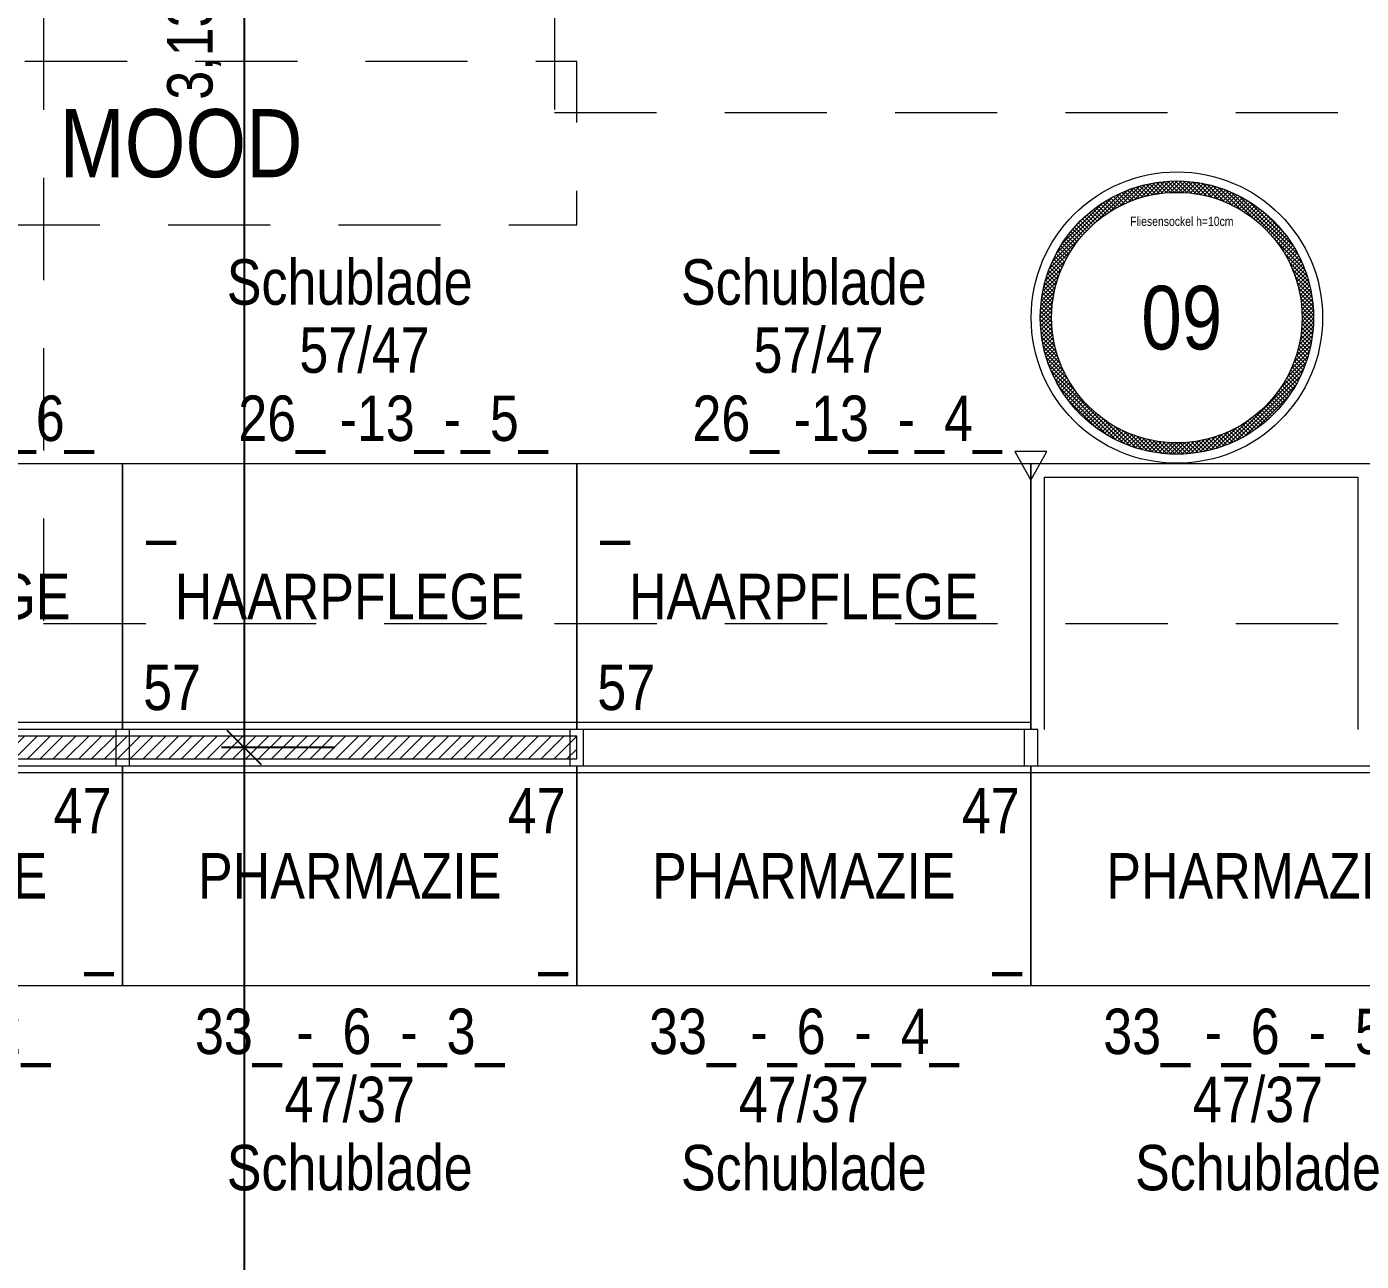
# Model space of a CAD drawing. Header units: millimetres. Extents: x 2027740 to 2136289, y -1533552 to -1491502.
# Drawn here: x 2070341 to 2073280, y -1512142 to -1509423 of the extents above; entities that cross this region are included whole.
import ezdxf
from ezdxf.enums import TextEntityAlignment as Align

# ---------------------------------------------------------------- set-up
doc = ezdxf.new("R2010")
doc.units = ezdxf.units.MM
doc.header["$MEASUREMENT"] = 0
doc.linetypes.add('AUSGEZOGEN', pattern=[0])
doc.linetypes.add('DGN Style 2', pattern=[375.045563, 225.027338, -150.018225])
for name, color, linetype, lineweight in [('01_Grundriss', 7, 'Continuous', 0), ('02_Unterzüge', 8, 'DGN Style 2', 0), ('10_Einrichtung', 7, 'Continuous', 0), ('10_Einrichtung (Construction)', 7, 'Continuous', 0), ('11_Schraffur', 9, 'Continuous', 0), ('12_Deko', 7, 'Continuous', 0), ('13_Ladenbau', 94, 'Continuous', 0), ('20_Sortimentierung', 7, 'Continuous', 0), ('21_Modulnummer', 7, 'Continuous', 0)]:
    doc.layers.add(name, color=color, linetype=linetype, lineweight=lineweight)
doc.layers.add('11 Regaltyp-Kennzeichnung', color=7, linetype='Continuous', lineweight=0, plot=False)
doc.styles.add('Rossmann', font='ARIALN.TTF', dxfattribs={"height": 100})
doc.styles.add('Style-Arial Narrow', font='ARIALN.TTF')
doc.dimstyles.new('Rossmann', dxfattribs={"dimtxt": 100, "dimasz": 75, "dimexe": 50, "dimexo": 0.0625, "dimgap": 50, "dimtad": 1, "dimdec": 3, "dimlfac": 0.001, "dimzin": 3, "dimtxsty": 'Rossmann', "dimcen": 0, "dimadec": 3, "dimazin": 0, "dimtfac": 1, "dimtdec": 0, "dimtofl": 0, "dimtmove": 0, "dimatfit": 1, "dimfxl": 200, "dimfxlon": 1, "dimfrac": 2, "dimtolj": 1, "dimtzin": 3, "dimarcsym": 0})

# ---------------------------------------------------------------- blocks, each defined once
blk = doc.blocks.new('_Oblique')
at = {"color": 0, "linetype": 'ByBlock', "lineweight": -2}
blk.add_line((0.5, 0.5), (-0.5, -0.5), dxfattribs=at)
blk = doc.blocks.new('*D102')
at = {"layer": '10_Einrichtung', "color": 0, "linetype": 'ByBlock', "lineweight": -2, "transparency": 16777216}
for p, q in [((2067650.2, -1508496.2), (2067400.2, -1508496.2)), ((2067650.2, -1510385.6), (2067400.2, -1510385.6))]:
    blk.add_line(p, q, dxfattribs=at)
at = {"layer": '10_Einrichtung', "color": 0, "lineweight": -2, "transparency": 16777216}
blk.add_line((2067450.2, -1508496.2), (2067450.2, -1510385.6), dxfattribs=at)
at = {"layer": 'Defpoints', "color": 0, "lineweight": 0, "transparency": 16777216}
for p in [(2070482.2, -1508496.2), (2067450.2, -1510385.6), (2068552.2, -1510385.6)]:
    blk.add_point(p, dxfattribs=at)
at = {"layer": '10_Einrichtung', "color": 0, "lineweight": -2, "transparency": 16777216, "xscale": 75, "yscale": 75, "zscale": 75}
for p, rotation in [((2067450.2, -1508496.2), 90), ((2067450.2, -1510385.6), 270)]:
    blk.add_blockref('_Oblique', p, dxfattribs=dict(at, rotation=rotation))
at = {"layer": '10_Einrichtung', "color": 0, "transparency": 16777216, "insert": (2067340.2, -1509440.9), "char_height": 100, "attachment_point": 5, "rotation": 90, "style": 'Style-Arial Narrow'}
blk.add_mtext('\\A1;1,889', dxfattribs=at)
blk = doc.blocks.new('Innen')
at = {"layer": '12_Deko', "linetype": 'Continuous', "lineweight": 0}
h = blk.add_hatch(dxfattribs=at)
h.set_pattern_fill('HATCH', color=3, style=0, pattern_type=2)
h.set_pattern_definition([(45, (1490.6, 25.446), (-14.14214, 14.14214), [])])
h.paths.add_polyline_path([(2000, 25), (-2000, 25), (-2000, -25), (2000, -25)])
at = {"layer": '12_Deko', "color": 82, "linetype": 'DGN Style 2', "lineweight": 0, "flags": 128}
blk.add_lwpolyline([(350, 1150.7), (2000, 1150.7), (2000, 1510.7), (350, 1510.7)], close=True, dxfattribs=at)
at = {"layer": '12_Deko', "color": 3, "linetype": 'Continuous', "lineweight": 13, "flags": 128}
blk.add_lwpolyline([(2000, 25), (-2000, 25), (-2000, -25), (2000, -25)], close=True, dxfattribs=at)
at = {"layer": '12_Deko', "color": 82, "linetype": 'DGN Style 2', "lineweight": 0, "style": 'Rossmann'}
blk.add_text('MOOD', height=150, dxfattribs=at).set_placement((1128.7, 1330.7), align=Align.MIDDLE_CENTER)
blk = doc.blocks.new('*U462')
at = {"layer": '10_Einrichtung', "color": 7, "linetype": 'Continuous', "lineweight": 0}
blk.add_line((-500, 237.5), (500, 237.5), dxfattribs=at)
at = {"layer": '10_Einrichtung', "color": 7, "linetype": 'Continuous', "lineweight": 0, "flags": 128}
for points in [[(-485, 332.5), (-515, 332.5), (-515, 252.5), (-485, 252.5)], [(515, 332.5), (485, 332.5), (485, 252.5), (515, 252.5)], [(-500, 252.5), (500, 252.5), (500, -332.5), (-500, -332.5)]]:
    blk.add_lwpolyline(points, close=True, dxfattribs=at)
at = {"layer": '10_Einrichtung (Construction)', "color": 3, "linetype": 'Continuous', "lineweight": 0}
for p, q in [((-500, 252.5), (-500, -332.5)), ((500, 252.5), (500, -332.5))]:
    blk.add_line(p, q, dxfattribs=at)
at = {"layer": '10_Einrichtung (Construction)', "color": 5, "linetype": 'Continuous', "lineweight": 0}
blk.add_line((-500, 252.5), (500, 252.5), dxfattribs=at)
at = {"layer": '10_Einrichtung', "color": 7, "linetype": 'Continuous', "lineweight": 0, "style": 'Rossmann'}
blk.add_text('57', height=100, rotation=180, dxfattribs=at).set_placement((391.1, 160.1), align=Align.MIDDLE_CENTER)
blk = doc.blocks.new('R1 57_46')
at = {"layer": '10_Einrichtung', "color": 7, "linetype": 'Continuous', "lineweight": 0}
blk.add_blockref('*U462', (500, -292.5), dxfattribs=at)
blk = doc.blocks.new('I1 57_46')
at = {"layer": '10_Einrichtung', "color": 7, "linetype": 'Continuous', "lineweight": 0}
blk.add_blockref('R1 57_46', (0, 0), dxfattribs=at)
at = {"layer": '11 Regaltyp-Kennzeichnung', "color": 7, "linetype": 'Continuous', "lineweight": 0, "style": 'Style-Arial Narrow'}
blk.add_attdef('I1 57_46_0', text='', height=100, rotation=180, dxfattribs=at).set_placement((883.2, -475), align=Align.RIGHT)
at = {"layer": '20_Sortimentierung', "color": 7, "linetype": 'Continuous', "lineweight": 0, "style": 'Style-Arial Narrow'}
blk.add_attdef('I1 57_46_0', text='', height=100, rotation=180, dxfattribs=at).set_placement((500, -332.5), align=Align.MIDDLE_CENTER)
at = {"layer": '21_Modulnummer', "color": 7, "linetype": 'Continuous', "lineweight": 0, "insert": (404.6, -775), "char_height": 100, "attachment_point": 2, "rotation": 180, "line_spacing_factor": 0.6, "style": 'Style-Arial Narrow'}
blk.add_mtext('26_ -13_-_4_', dxfattribs=at)
at = {"layer": '21_Modulnummer', "color": 251, "linetype": 'Continuous', "lineweight": 0, "style": 'Style-Arial Narrow'}
blk.add_attdef('I1 57_46_0', text='', height=100, rotation=180, dxfattribs=at).set_placement((467.6, -925), align=Align.TOP_CENTER)
at = {"layer": '21_Modulnummer', "color": 5, "linetype": 'Continuous', "lineweight": 0, "style": 'Style-Arial Narrow'}
blk.add_attdef('I1 57_46_0', text='', height=100, rotation=180, dxfattribs=at).set_placement((500, -1075), align=Align.TOP_CENTER)
blk = doc.blocks.new('*U465')
at = {"layer": '10_Einrichtung', "color": 7, "linetype": 'Continuous', "lineweight": 0}
blk.add_line((-500, 237.5), (500, 237.5), dxfattribs=at)
at = {"layer": '10_Einrichtung', "color": 7, "linetype": 'Continuous', "lineweight": 0, "flags": 128}
for points in [[(-485, 332.5), (-515, 332.5), (-515, 252.5), (-485, 252.5)], [(515, 332.5), (485, 332.5), (485, 252.5), (515, 252.5)], [(-500, 252.5), (500, 252.5), (500, -332.5), (-500, -332.5)]]:
    blk.add_lwpolyline(points, close=True, dxfattribs=at)
at = {"layer": '10_Einrichtung (Construction)', "color": 3, "linetype": 'Continuous', "lineweight": 0}
for p, q in [((-500, 252.5), (-500, -332.5)), ((500, 252.5), (500, -332.5))]:
    blk.add_line(p, q, dxfattribs=at)
at = {"layer": '10_Einrichtung (Construction)', "color": 5, "linetype": 'Continuous', "lineweight": 0}
blk.add_line((-500, 252.5), (500, 252.5), dxfattribs=at)
at = {"layer": '10_Einrichtung', "color": 7, "linetype": 'Continuous', "lineweight": 0, "style": 'Rossmann'}
blk.add_text('57', height=100, rotation=180, dxfattribs=at).set_placement((391.1, 160.1), align=Align.MIDDLE_CENTER)
blk = doc.blocks.new('R1 57_47')
at = {"layer": '10_Einrichtung', "color": 7, "linetype": 'Continuous', "lineweight": 0}
blk.add_blockref('*U465', (500, -292.5), dxfattribs=at)
blk = doc.blocks.new('I1 57_47')
at = {"layer": '10_Einrichtung', "color": 7, "linetype": 'Continuous', "lineweight": 0}
blk.add_blockref('R1 57_47', (0, 0), dxfattribs=at)
at = {"layer": '11 Regaltyp-Kennzeichnung', "color": 7, "linetype": 'Continuous', "lineweight": 0, "style": 'Style-Arial Narrow'}
blk.add_attdef('I1 57_47_0', text='', height=100, rotation=180, dxfattribs=at).set_placement((883.2, -475), align=Align.RIGHT)
at = {"layer": '20_Sortimentierung', "color": 7, "linetype": 'Continuous', "lineweight": 0, "style": 'Style-Arial Narrow'}
blk.add_attdef('I1 57_47_0', text='', height=100, rotation=180, dxfattribs=at).set_placement((500, -332.5), align=Align.MIDDLE_CENTER)
at = {"layer": '21_Modulnummer', "color": 7, "linetype": 'Continuous', "lineweight": 0, "insert": (404.6, -775), "char_height": 100, "attachment_point": 2, "rotation": 180, "line_spacing_factor": 0.6, "style": 'Style-Arial Narrow'}
blk.add_mtext('26_ -13_-_5_', dxfattribs=at)
at = {"layer": '21_Modulnummer', "color": 251, "linetype": 'Continuous', "lineweight": 0, "style": 'Style-Arial Narrow'}
blk.add_attdef('I1 57_47_0', text='', height=100, rotation=180, dxfattribs=at).set_placement((467.6, -925), align=Align.TOP_CENTER)
at = {"layer": '21_Modulnummer', "color": 5, "linetype": 'Continuous', "lineweight": 0, "style": 'Style-Arial Narrow'}
blk.add_attdef('I1 57_47_0', text='', height=100, rotation=180, dxfattribs=at).set_placement((500, -1075), align=Align.TOP_CENTER)
blk = doc.blocks.new('*U468')
at = {"layer": '10_Einrichtung', "color": 7, "linetype": 'Continuous', "lineweight": 0}
blk.add_line((-500, 237.5), (500, 237.5), dxfattribs=at)
at = {"layer": '10_Einrichtung', "color": 7, "linetype": 'Continuous', "lineweight": 0, "flags": 128}
for points in [[(-485, 332.5), (-515, 332.5), (-515, 252.5), (-485, 252.5)], [(515, 332.5), (485, 332.5), (485, 252.5), (515, 252.5)], [(-500, 252.5), (500, 252.5), (500, -332.5), (-500, -332.5)]]:
    blk.add_lwpolyline(points, close=True, dxfattribs=at)
at = {"layer": '10_Einrichtung (Construction)', "color": 3, "linetype": 'Continuous', "lineweight": 0}
for p, q in [((-500, 252.5), (-500, -332.5)), ((500, 252.5), (500, -332.5))]:
    blk.add_line(p, q, dxfattribs=at)
at = {"layer": '10_Einrichtung (Construction)', "color": 5, "linetype": 'Continuous', "lineweight": 0}
blk.add_line((-500, 252.5), (500, 252.5), dxfattribs=at)
at = {"layer": '10_Einrichtung', "color": 7, "linetype": 'Continuous', "lineweight": 0, "style": 'Rossmann'}
blk.add_text('57', height=100, rotation=180, dxfattribs=at).set_placement((391.1, 160.1), align=Align.MIDDLE_CENTER)
blk = doc.blocks.new('R1 57_48')
at = {"layer": '10_Einrichtung', "color": 7, "linetype": 'Continuous', "lineweight": 0}
blk.add_blockref('*U468', (500, -292.5), dxfattribs=at)
blk = doc.blocks.new('I1 57_48')
at = {"layer": '10_Einrichtung', "color": 7, "linetype": 'Continuous', "lineweight": 0}
blk.add_blockref('R1 57_48', (0, 0), dxfattribs=at)
at = {"layer": '11 Regaltyp-Kennzeichnung', "color": 7, "linetype": 'Continuous', "lineweight": 0, "style": 'Style-Arial Narrow'}
blk.add_attdef('I1 57_48_0', text='', height=100, rotation=180, dxfattribs=at).set_placement((883.2, -475), align=Align.RIGHT)
at = {"layer": '20_Sortimentierung', "color": 7, "linetype": 'Continuous', "lineweight": 0, "style": 'Style-Arial Narrow'}
blk.add_attdef('I1 57_48_0', text='', height=100, rotation=180, dxfattribs=at).set_placement((500, -332.5), align=Align.MIDDLE_CENTER)
at = {"layer": '21_Modulnummer', "color": 7, "linetype": 'Continuous', "lineweight": 0, "insert": (404.6, -775), "char_height": 100, "attachment_point": 2, "rotation": 180, "line_spacing_factor": 0.6, "style": 'Style-Arial Narrow'}
blk.add_mtext('26_ -13_-_6_', dxfattribs=at)
at = {"layer": '21_Modulnummer', "color": 251, "linetype": 'Continuous', "lineweight": 0, "style": 'Style-Arial Narrow'}
blk.add_attdef('I1 57_48_0', text='', height=100, rotation=180, dxfattribs=at).set_placement((467.6, -925), align=Align.TOP_CENTER)
at = {"layer": '21_Modulnummer', "color": 5, "linetype": 'Continuous', "lineweight": 0, "style": 'Style-Arial Narrow'}
blk.add_attdef('I1 57_48_0', text='', height=100, rotation=180, dxfattribs=at).set_placement((500, -1075), align=Align.TOP_CENTER)
blk = doc.blocks.new('*U489')
at = {"layer": '10_Einrichtung', "color": 7, "linetype": 'Continuous', "lineweight": 0}
blk.add_line((-500, 187.5), (500, 187.5), dxfattribs=at)
at = {"layer": '10_Einrichtung', "color": 7, "linetype": 'Continuous', "lineweight": 0, "flags": 128}
for points in [[(-485, 282.5), (-515, 282.5), (-515, 202.5), (-485, 202.5)], [(515, 282.5), (485, 282.5), (485, 202.5), (515, 202.5)], [(-500, 202.5), (500, 202.5), (500, -282.5), (-500, -282.5)]]:
    blk.add_lwpolyline(points, close=True, dxfattribs=at)
at = {"layer": '10_Einrichtung (Construction)', "color": 3, "linetype": 'Continuous', "lineweight": 0}
for p, q in [((-500, 202.5), (-500, -282.5)), ((500, 202.5), (500, -282.5))]:
    blk.add_line(p, q, dxfattribs=at)
at = {"layer": '10_Einrichtung (Construction)', "color": 5, "linetype": 'Continuous', "lineweight": 0}
blk.add_line((-500, 202.5), (500, 202.5), dxfattribs=at)
at = {"layer": '10_Einrichtung', "color": 7, "linetype": 'Continuous', "lineweight": 0, "style": 'Rossmann'}
blk.add_text('47', height=100, dxfattribs=at).set_placement((411.7, 103.6), align=Align.MIDDLE_CENTER)
blk = doc.blocks.new('R1 47_7')
at = {"layer": '10_Einrichtung', "color": 7, "linetype": 'Continuous', "lineweight": 0}
blk.add_blockref('*U489', (500, -242.5), dxfattribs=at)
blk = doc.blocks.new('I1 47_7')
at = {"layer": '10_Einrichtung', "color": 7, "linetype": 'Continuous', "lineweight": 0}
blk.add_blockref('R1 47_7', (0, 0), dxfattribs=at)
at = {"layer": '11 Regaltyp-Kennzeichnung', "color": 7, "linetype": 'Continuous', "lineweight": 0, "style": 'Style-Arial Narrow'}
blk.add_attdef('I1 47_7_0', text='', height=100, dxfattribs=at).set_placement((980, -475), align=Align.RIGHT)
at = {"layer": '20_Sortimentierung', "color": 7, "linetype": 'Continuous', "lineweight": 0, "style": 'Style-Arial Narrow'}
blk.add_attdef('I1 47_7_0', text='', height=100, dxfattribs=at).set_placement((500, -282.5), align=Align.MIDDLE_CENTER)
at = {"layer": '21_Modulnummer', "color": 7, "linetype": 'Continuous', "lineweight": 0, "insert": (500, -575), "char_height": 100, "attachment_point": 2, "line_spacing_factor": 0.6, "style": 'Style-Arial Narrow'}
blk.add_mtext('33_ -_6_-_2_', dxfattribs=at)
at = {"layer": '21_Modulnummer', "color": 251, "linetype": 'Continuous', "lineweight": 0, "style": 'Style-Arial Narrow'}
blk.add_attdef('I1 47_7_0', text='', height=100, dxfattribs=at).set_placement((500, -725), align=Align.TOP_CENTER)
at = {"layer": '21_Modulnummer', "color": 5, "linetype": 'Continuous', "lineweight": 0, "style": 'Style-Arial Narrow'}
blk.add_attdef('I1 47_7_0', text='', height=100, dxfattribs=at).set_placement((500, -875), align=Align.TOP_CENTER)
blk = doc.blocks.new('*U492')
at = {"layer": '10_Einrichtung', "color": 7, "linetype": 'Continuous', "lineweight": 0}
blk.add_line((-500, 187.5), (500, 187.5), dxfattribs=at)
at = {"layer": '10_Einrichtung', "color": 7, "linetype": 'Continuous', "lineweight": 0, "flags": 128}
for points in [[(-485, 282.5), (-515, 282.5), (-515, 202.5), (-485, 202.5)], [(515, 282.5), (485, 282.5), (485, 202.5), (515, 202.5)], [(-500, 202.5), (500, 202.5), (500, -282.5), (-500, -282.5)]]:
    blk.add_lwpolyline(points, close=True, dxfattribs=at)
at = {"layer": '10_Einrichtung (Construction)', "color": 3, "linetype": 'Continuous', "lineweight": 0}
for p, q in [((-500, 202.5), (-500, -282.5)), ((500, 202.5), (500, -282.5))]:
    blk.add_line(p, q, dxfattribs=at)
at = {"layer": '10_Einrichtung (Construction)', "color": 5, "linetype": 'Continuous', "lineweight": 0}
blk.add_line((-500, 202.5), (500, 202.5), dxfattribs=at)
at = {"layer": '10_Einrichtung', "color": 7, "linetype": 'Continuous', "lineweight": 0, "style": 'Rossmann'}
blk.add_text('47', height=100, dxfattribs=at).set_placement((411.7, 103.6), align=Align.MIDDLE_CENTER)
blk = doc.blocks.new('R1 47_8')
at = {"layer": '10_Einrichtung', "color": 7, "linetype": 'Continuous', "lineweight": 0}
blk.add_blockref('*U492', (500, -242.5), dxfattribs=at)
blk = doc.blocks.new('I1 47_8')
at = {"layer": '10_Einrichtung', "color": 7, "linetype": 'Continuous', "lineweight": 0}
blk.add_blockref('R1 47_8', (0, 0), dxfattribs=at)
at = {"layer": '11 Regaltyp-Kennzeichnung', "color": 7, "linetype": 'Continuous', "lineweight": 0, "style": 'Style-Arial Narrow'}
blk.add_attdef('I1 47_8_0', text='', height=100, dxfattribs=at).set_placement((980, -475), align=Align.RIGHT)
at = {"layer": '20_Sortimentierung', "color": 7, "linetype": 'Continuous', "lineweight": 0, "style": 'Style-Arial Narrow'}
blk.add_attdef('I1 47_8_0', text='', height=100, dxfattribs=at).set_placement((500, -282.5), align=Align.MIDDLE_CENTER)
at = {"layer": '21_Modulnummer', "color": 7, "linetype": 'Continuous', "lineweight": 0, "insert": (500, -575), "char_height": 100, "attachment_point": 2, "line_spacing_factor": 0.6, "style": 'Style-Arial Narrow'}
blk.add_mtext('33_ -_6_-_3_', dxfattribs=at)
at = {"layer": '21_Modulnummer', "color": 251, "linetype": 'Continuous', "lineweight": 0, "style": 'Style-Arial Narrow'}
blk.add_attdef('I1 47_8_0', text='', height=100, dxfattribs=at).set_placement((500, -725), align=Align.TOP_CENTER)
at = {"layer": '21_Modulnummer', "color": 5, "linetype": 'Continuous', "lineweight": 0, "style": 'Style-Arial Narrow'}
blk.add_attdef('I1 47_8_0', text='', height=100, dxfattribs=at).set_placement((500, -875), align=Align.TOP_CENTER)
blk = doc.blocks.new('*U495')
at = {"layer": '10_Einrichtung', "color": 7, "linetype": 'Continuous', "lineweight": 0}
blk.add_line((-500, 187.5), (500, 187.5), dxfattribs=at)
at = {"layer": '10_Einrichtung', "color": 7, "linetype": 'Continuous', "lineweight": 0, "flags": 128}
for points in [[(-485, 282.5), (-515, 282.5), (-515, 202.5), (-485, 202.5)], [(515, 282.5), (485, 282.5), (485, 202.5), (515, 202.5)], [(-500, 202.5), (500, 202.5), (500, -282.5), (-500, -282.5)]]:
    blk.add_lwpolyline(points, close=True, dxfattribs=at)
at = {"layer": '10_Einrichtung (Construction)', "color": 3, "linetype": 'Continuous', "lineweight": 0}
for p, q in [((-500, 202.5), (-500, -282.5)), ((500, 202.5), (500, -282.5))]:
    blk.add_line(p, q, dxfattribs=at)
at = {"layer": '10_Einrichtung (Construction)', "color": 5, "linetype": 'Continuous', "lineweight": 0}
blk.add_line((-500, 202.5), (500, 202.5), dxfattribs=at)
at = {"layer": '10_Einrichtung', "color": 7, "linetype": 'Continuous', "lineweight": 0, "style": 'Rossmann'}
blk.add_text('47', height=100, dxfattribs=at).set_placement((411.7, 103.6), align=Align.MIDDLE_CENTER)
blk = doc.blocks.new('R1 47_9')
at = {"layer": '10_Einrichtung', "color": 7, "linetype": 'Continuous', "lineweight": 0}
blk.add_blockref('*U495', (500, -242.5), dxfattribs=at)
blk = doc.blocks.new('I1 47_9')
at = {"layer": '10_Einrichtung', "color": 7, "linetype": 'Continuous', "lineweight": 0}
blk.add_blockref('R1 47_9', (0, 0), dxfattribs=at)
at = {"layer": '11 Regaltyp-Kennzeichnung', "color": 7, "linetype": 'Continuous', "lineweight": 0, "style": 'Style-Arial Narrow'}
blk.add_attdef('I1 47_9_0', text='', height=100, dxfattribs=at).set_placement((980, -475), align=Align.RIGHT)
at = {"layer": '20_Sortimentierung', "color": 7, "linetype": 'Continuous', "lineweight": 0, "style": 'Style-Arial Narrow'}
blk.add_attdef('I1 47_9_0', text='', height=100, dxfattribs=at).set_placement((500, -282.5), align=Align.MIDDLE_CENTER)
at = {"layer": '21_Modulnummer', "color": 7, "linetype": 'Continuous', "lineweight": 0, "insert": (500, -575), "char_height": 100, "attachment_point": 2, "line_spacing_factor": 0.6, "style": 'Style-Arial Narrow'}
blk.add_mtext('33_ -_6_-_4_', dxfattribs=at)
at = {"layer": '21_Modulnummer', "color": 251, "linetype": 'Continuous', "lineweight": 0, "style": 'Style-Arial Narrow'}
blk.add_attdef('I1 47_9_0', text='', height=100, dxfattribs=at).set_placement((500, -725), align=Align.TOP_CENTER)
at = {"layer": '21_Modulnummer', "color": 5, "linetype": 'Continuous', "lineweight": 0, "style": 'Style-Arial Narrow'}
blk.add_attdef('I1 47_9_0', text='', height=100, dxfattribs=at).set_placement((500, -875), align=Align.TOP_CENTER)
blk = doc.blocks.new('*U498')
at = {"layer": '10_Einrichtung', "color": 7, "linetype": 'Continuous', "lineweight": 0}
blk.add_line((-500, 187.5), (500, 187.5), dxfattribs=at)
at = {"layer": '10_Einrichtung', "color": 7, "linetype": 'Continuous', "lineweight": 0, "flags": 128}
for points in [[(-485, 282.5), (-515, 282.5), (-515, 202.5), (-485, 202.5)], [(515, 282.5), (485, 282.5), (485, 202.5), (515, 202.5)], [(-500, 202.5), (500, 202.5), (500, -282.5), (-500, -282.5)]]:
    blk.add_lwpolyline(points, close=True, dxfattribs=at)
at = {"layer": '10_Einrichtung (Construction)', "color": 3, "linetype": 'Continuous', "lineweight": 0}
for p, q in [((-500, 202.5), (-500, -282.5)), ((500, 202.5), (500, -282.5))]:
    blk.add_line(p, q, dxfattribs=at)
at = {"layer": '10_Einrichtung (Construction)', "color": 5, "linetype": 'Continuous', "lineweight": 0}
blk.add_line((-500, 202.5), (500, 202.5), dxfattribs=at)
at = {"layer": '10_Einrichtung', "color": 7, "linetype": 'Continuous', "lineweight": 0, "style": 'Rossmann'}
blk.add_text('47', height=100, dxfattribs=at).set_placement((411.7, 103.6), align=Align.MIDDLE_CENTER)
blk = doc.blocks.new('R1 47_10')
at = {"layer": '10_Einrichtung', "color": 7, "linetype": 'Continuous', "lineweight": 0}
blk.add_blockref('*U498', (500, -242.5), dxfattribs=at)
blk = doc.blocks.new('I1 47_10')
at = {"layer": '10_Einrichtung', "color": 7, "linetype": 'Continuous', "lineweight": 0}
blk.add_blockref('R1 47_10', (0, 0), dxfattribs=at)
at = {"layer": '11 Regaltyp-Kennzeichnung', "color": 7, "linetype": 'Continuous', "lineweight": 0, "style": 'Style-Arial Narrow'}
blk.add_attdef('I1 47_10_0', text='', height=100, dxfattribs=at).set_placement((980, -475), align=Align.RIGHT)
at = {"layer": '20_Sortimentierung', "color": 7, "linetype": 'Continuous', "lineweight": 0, "style": 'Style-Arial Narrow'}
blk.add_attdef('I1 47_10_0', text='', height=100, dxfattribs=at).set_placement((500, -282.5), align=Align.MIDDLE_CENTER)
at = {"layer": '21_Modulnummer', "color": 7, "linetype": 'Continuous', "lineweight": 0, "insert": (500, -575), "char_height": 100, "attachment_point": 2, "line_spacing_factor": 0.6, "style": 'Style-Arial Narrow'}
blk.add_mtext('33_ -_6_-_5_', dxfattribs=at)
at = {"layer": '21_Modulnummer', "color": 251, "linetype": 'Continuous', "lineweight": 0, "style": 'Style-Arial Narrow'}
blk.add_attdef('I1 47_10_0', text='', height=100, dxfattribs=at).set_placement((500, -725), align=Align.TOP_CENTER)
at = {"layer": '21_Modulnummer', "color": 5, "linetype": 'Continuous', "lineweight": 0, "style": 'Style-Arial Narrow'}
blk.add_attdef('I1 47_10_0', text='', height=100, dxfattribs=at).set_placement((500, -875), align=Align.TOP_CENTER)
blk = doc.blocks.new('*D629')
at = {"layer": '13_Ladenbau', "color": 0, "linetype": 'ByBlock', "lineweight": -2, "transparency": 16777216}
for p, q in [((2071019.6, -1507871.2), (2070769.6, -1507871.2)), ((2071019.6, -1511010.6), (2070769.6, -1511010.6))]:
    blk.add_line(p, q, dxfattribs=at)
at = {"layer": '13_Ladenbau', "color": 0, "lineweight": -2, "transparency": 16777216}
blk.add_line((2070819.6, -1507871.2), (2070819.6, -1511010.6), dxfattribs=at)
at = {"layer": 'Defpoints', "color": 0, "lineweight": 0, "transparency": 16777216}
for p in [(2072367.2, -1507871.2), (2070819.6, -1511010.6), (2071552.2, -1511010.6)]:
    blk.add_point(p, dxfattribs=at)
at = {"layer": '13_Ladenbau', "color": 0, "lineweight": -2, "transparency": 16777216, "xscale": 75, "yscale": 75, "zscale": 75}
for p, rotation in [((2070819.6, -1507871.2), 90), ((2070819.6, -1511010.6), 270)]:
    blk.add_blockref('_Oblique', p, dxfattribs=dict(at, rotation=rotation))
at = {"layer": '13_Ladenbau', "color": 0, "transparency": 16777216, "insert": (2070709.5, -1509440.9), "char_height": 100, "attachment_point": 5, "rotation": 90, "style": 'Style-Arial Narrow'}
blk.add_mtext('\\A1;3,139', dxfattribs=at)
blk = doc.blocks.new('*D630')
at = {"layer": '13_Ladenbau', "color": 0, "linetype": 'ByBlock', "lineweight": -2, "transparency": 16777216}
for p, q in [((2071019.6, -1511010.6), (2070769.6, -1511010.6)), ((2071019.6, -1514659.5), (2070769.6, -1514659.5))]:
    blk.add_line(p, q, dxfattribs=at)
at = {"layer": '13_Ladenbau', "color": 0, "lineweight": -2, "transparency": 16777216}
blk.add_line((2070819.6, -1511010.6), (2070819.6, -1514659.5), dxfattribs=at)
at = {"layer": 'Defpoints', "color": 0, "lineweight": 0, "transparency": 16777216}
for p in [(2071552.2, -1511010.6), (2070819.6, -1514659.5), (2071848.3, -1514659.5)]:
    blk.add_point(p, dxfattribs=at)
at = {"layer": '13_Ladenbau', "color": 0, "lineweight": -2, "transparency": 16777216, "xscale": 75, "yscale": 75, "zscale": 75}
for p, rotation in [((2070819.6, -1511010.6), 90), ((2070819.6, -1514659.5), 270)]:
    blk.add_blockref('_Oblique', p, dxfattribs=dict(at, rotation=rotation))
at = {"layer": '13_Ladenbau', "color": 0, "transparency": 16777216, "insert": (2070709.5, -1512835), "char_height": 100, "attachment_point": 5, "rotation": 90, "style": 'Style-Arial Narrow'}
blk.add_mtext('\\A1;3,649', dxfattribs=at)
blk = doc.blocks.new('Z_Kennzeichen Endständer_3')
at = {"layer": '10_Einrichtung', "color": 7, "linetype": 'Continuous', "lineweight": 0, "flags": 128}
blk.add_lwpolyline([(0, 36.2), (-34.7, -26.8), (35.1, -26.8)], close=True, dxfattribs=at)
blk = doc.blocks.new('End 160_57_1')
at = {"layer": '10_Einrichtung', "color": 7, "linetype": 'Continuous', "lineweight": 0, "flags": 128}
blk.add_lwpolyline([(-30.1395, 345.896), (-60.1395, 345.896), (-60.1395, 265.896), (-30.1395, 265.896)], close=True, dxfattribs=at)
at = {"layer": '10_Einrichtung (Construction)', "color": 3, "linetype": 'Continuous', "lineweight": 0}
blk.add_line((-45.1395, 265.896), (-45.1395, -319.104), dxfattribs=at)
at = {"layer": '10_Einrichtung', "lineweight": 0}
blk.add_blockref('Z_Kennzeichen Endständer_3', (-45.1395, -319.104), dxfattribs=at)
blk = doc.blocks.new('End 160_57')
at = {"layer": '10_Einrichtung', "color": 7, "linetype": 'Continuous', "lineweight": 0}
blk.add_blockref('End 160_57_1', (45.1395, -305.896), dxfattribs=at)

msp = doc.modelspace()

# ---------------------------------------------------------------- hatches: boundary and pattern name
at = {"layer": '11_Schraffur', "linetype": 'AUSGEZOGEN', "ltscale": 10}
h = msp.add_hatch(dxfattribs=at)
h.set_pattern_fill('ANSI37', color=256, scale=0.1, pattern_type=2)
h.set_pattern_definition([(45, (1922704.891, -1372376.764), (-4.49012806, 4.49012806), []), (135, (1922704.891, -1372376.764), (-4.49012806, -4.49012806), [])])
edge = h.paths.add_edge_path(flags=17)
edge.add_arc((2072873.6945, -1510063.9607), 300.8028, 0, 360)
edge = h.paths.add_edge_path()
edge.add_arc((2072873.6945, -1510063.9607), 275.8028, 0, 360)

# ---------------------------------------------------------------- linework, layer by layer
at = {"layer": '01_Grundriss', "linetype": 'AUSGEZOGEN', "ltscale": 10}
for radius in [320.8028, 300.8028, 275.8028]:
    msp.add_circle((2072873.6945, -1510063.9607), radius, dxfattribs=at)
at = {"layer": '02_Unterzüge', "flags": 128}
msp.add_lwpolyline([(2070378.0707, -1510737.6549), (2085128.0707, -1510737.6549), (2085128.0707, -1501181.6549), (2070378.0707, -1501181.6549)], close=True, dxfattribs=at)
at = {"layer": '02_Unterzüge', "linetype": 'DGN Style 2', "flags": 128}
msp.add_lwpolyline([(2071503.0707, -1509612.6549), (2084003.0707, -1509612.6549), (2084003.0707, -1502306.6549), (2071503.0707, -1502306.6549)], close=True, dxfattribs=at)
at = {"layer": '10_Einrichtung', "flags": 128}
for points in [[(2072552.2363, -1510970.5719), (2072552.2363, -1510385.5719), (2073302.2363, -1510385.5719), (2073302.2363, -1510970.5719)], [(2072582.2363, -1510970.5719), (2072582.2363, -1510415.5719), (2073272.2363, -1510415.5719), (2073272.2363, -1510970.5719)]]:
    msp.add_lwpolyline(points, dxfattribs=at)

# ---------------------------------------------------------------- block references
ref = msp.add_blockref('I1 57_48', (2070552.2363, -1511010.5719), dxfattribs=dict(rotation=180))
ref.add_attrib('I1 57_48_0', '57/47', dxfattribs={"layer": '21_Modulnummer', "color": 251, "linetype": 'Continuous', "lineweight": 0, "height": 100, "style": 'Style-Arial Narrow'}).set_placement((2070084.6688, -1510085.5719), align=Align.TOP_CENTER)
ref.add_attrib('I1 57_48_0', 'HAARPFLEGE', dxfattribs={"layer": '20_Sortimentierung', "color": 7, "linetype": 'Continuous', "lineweight": 0, "height": 100, "style": 'Style-Arial Narrow'}).set_placement((2070052.2363, -1510678.0719), align=Align.MIDDLE_CENTER)
ref.add_attrib('I1 57_48_0', 'Schublade', dxfattribs={"layer": '21_Modulnummer', "color": 5, "linetype": 'Continuous', "lineweight": 0, "height": 100, "style": 'Style-Arial Narrow'}).set_placement((2070052.2363, -1509935.5719), align=Align.TOP_CENTER)
ref.add_attrib('I1 57_48_0', '_', dxfattribs={"layer": '11 Regaltyp-Kennzeichnung', "color": 7, "linetype": 'Continuous', "lineweight": 0, "height": 100, "style": 'Style-Arial Narrow'}).set_placement((2069668.9931, -1510535.5719), align=Align.RIGHT)
ref = msp.add_blockref('I1 57_47', (2071552.2363, -1511010.5719), dxfattribs=dict(rotation=180))
ref.add_attrib('I1 57_47_0', '57/47', dxfattribs={"layer": '21_Modulnummer', "color": 251, "linetype": 'Continuous', "lineweight": 0, "height": 100, "style": 'Style-Arial Narrow'}).set_placement((2071084.6688, -1510085.5719), align=Align.TOP_CENTER)
ref.add_attrib('I1 57_47_0', 'HAARPFLEGE', dxfattribs={"layer": '20_Sortimentierung', "color": 7, "linetype": 'Continuous', "lineweight": 0, "height": 100, "style": 'Style-Arial Narrow'}).set_placement((2071052.2363, -1510678.0719), align=Align.MIDDLE_CENTER)
ref.add_attrib('I1 57_47_0', 'Schublade', dxfattribs={"layer": '21_Modulnummer', "color": 5, "linetype": 'Continuous', "lineweight": 0, "height": 100, "style": 'Style-Arial Narrow'}).set_placement((2071052.2363, -1509935.5719), align=Align.TOP_CENTER)
ref.add_attrib('I1 57_47_0', '_', dxfattribs={"layer": '11 Regaltyp-Kennzeichnung', "color": 7, "linetype": 'Continuous', "lineweight": 0, "height": 100, "style": 'Style-Arial Narrow'}).set_placement((2070668.9931, -1510535.5719), align=Align.RIGHT)
ref = msp.add_blockref('I1 57_46', (2072552.2363, -1511010.5719), dxfattribs=dict(rotation=180))
ref.add_attrib('I1 57_46_0', '57/47', dxfattribs={"layer": '21_Modulnummer', "color": 251, "linetype": 'Continuous', "lineweight": 0, "height": 100, "style": 'Style-Arial Narrow'}).set_placement((2072084.6688, -1510085.5719), align=Align.TOP_CENTER)
ref.add_attrib('I1 57_46_0', 'HAARPFLEGE', dxfattribs={"layer": '20_Sortimentierung', "color": 7, "linetype": 'Continuous', "lineweight": 0, "height": 100, "style": 'Style-Arial Narrow'}).set_placement((2072052.2363, -1510678.0719), align=Align.MIDDLE_CENTER)
ref.add_attrib('I1 57_46_0', 'Schublade', dxfattribs={"layer": '21_Modulnummer', "color": 5, "linetype": 'Continuous', "lineweight": 0, "height": 100, "style": 'Style-Arial Narrow'}).set_placement((2072052.2363, -1509935.5719), align=Align.TOP_CENTER)
ref.add_attrib('I1 57_46_0', '_', dxfattribs={"layer": '11 Regaltyp-Kennzeichnung', "color": 7, "linetype": 'Continuous', "lineweight": 0, "height": 100, "style": 'Style-Arial Narrow'}).set_placement((2071668.9931, -1510535.5719), align=Align.RIGHT)
at = {"rotation": 180}
msp.add_blockref('End 160_57', (2072552.2363, -1511010.5719), dxfattribs=at)
ref = msp.add_blockref('I1 47_7', (2069552.2363, -1511010.5719))
ref.add_attrib('I1 47_7_0', '47/37', dxfattribs={"layer": '21_Modulnummer', "color": 251, "linetype": 'Continuous', "lineweight": 0, "height": 100, "style": 'Style-Arial Narrow'}).set_placement((2070052.2363, -1511735.5719), align=Align.TOP_CENTER)
ref.add_attrib('I1 47_7_0', 'PHARMAZIE', dxfattribs={"layer": '20_Sortimentierung', "color": 7, "linetype": 'Continuous', "lineweight": 0, "height": 100, "style": 'Style-Arial Narrow'}).set_placement((2070052.2363, -1511293.0719), align=Align.MIDDLE_CENTER)
ref.add_attrib('I1 47_7_0', 'Schublade', dxfattribs={"layer": '21_Modulnummer', "color": 5, "linetype": 'Continuous', "lineweight": 0, "height": 100, "style": 'Style-Arial Narrow'}).set_placement((2070052.2363, -1511885.5719), align=Align.TOP_CENTER)
ref.add_attrib('I1 47_7_0', '_', dxfattribs={"layer": '11 Regaltyp-Kennzeichnung', "color": 7, "linetype": 'Continuous', "lineweight": 0, "height": 100, "style": 'Style-Arial Narrow'}).set_placement((2070532.2363, -1511485.5719), align=Align.RIGHT)
ref = msp.add_blockref('I1 47_8', (2070552.2363, -1511010.5719))
ref.add_attrib('I1 47_8_0', '47/37', dxfattribs={"layer": '21_Modulnummer', "color": 251, "linetype": 'Continuous', "lineweight": 0, "height": 100, "style": 'Style-Arial Narrow'}).set_placement((2071052.2363, -1511735.5719), align=Align.TOP_CENTER)
ref.add_attrib('I1 47_8_0', 'PHARMAZIE', dxfattribs={"layer": '20_Sortimentierung', "color": 7, "linetype": 'Continuous', "lineweight": 0, "height": 100, "style": 'Style-Arial Narrow'}).set_placement((2071052.2363, -1511293.0719), align=Align.MIDDLE_CENTER)
ref.add_attrib('I1 47_8_0', 'Schublade', dxfattribs={"layer": '21_Modulnummer', "color": 5, "linetype": 'Continuous', "lineweight": 0, "height": 100, "style": 'Style-Arial Narrow'}).set_placement((2071052.2363, -1511885.5719), align=Align.TOP_CENTER)
ref.add_attrib('I1 47_8_0', '_', dxfattribs={"layer": '11 Regaltyp-Kennzeichnung', "color": 7, "linetype": 'Continuous', "lineweight": 0, "height": 100, "style": 'Style-Arial Narrow'}).set_placement((2071532.2363, -1511485.5719), align=Align.RIGHT)
ref = msp.add_blockref('I1 47_9', (2071552.2363, -1511010.5719))
ref.add_attrib('I1 47_9_0', '47/37', dxfattribs={"layer": '21_Modulnummer', "color": 251, "linetype": 'Continuous', "lineweight": 0, "height": 100, "style": 'Style-Arial Narrow'}).set_placement((2072052.2363, -1511735.5719), align=Align.TOP_CENTER)
ref.add_attrib('I1 47_9_0', 'PHARMAZIE', dxfattribs={"layer": '20_Sortimentierung', "color": 7, "linetype": 'Continuous', "lineweight": 0, "height": 100, "style": 'Style-Arial Narrow'}).set_placement((2072052.2363, -1511293.0719), align=Align.MIDDLE_CENTER)
ref.add_attrib('I1 47_9_0', 'Schublade', dxfattribs={"layer": '21_Modulnummer', "color": 5, "linetype": 'Continuous', "lineweight": 0, "height": 100, "style": 'Style-Arial Narrow'}).set_placement((2072052.2363, -1511885.5719), align=Align.TOP_CENTER)
ref.add_attrib('I1 47_9_0', '_', dxfattribs={"layer": '11 Regaltyp-Kennzeichnung', "color": 7, "linetype": 'Continuous', "lineweight": 0, "height": 100, "style": 'Style-Arial Narrow'}).set_placement((2072532.2363, -1511485.5719), align=Align.RIGHT)
ref = msp.add_blockref('I1 47_10', (2072552.2363, -1511010.5719))
ref.add_attrib('I1 47_10_0', '47/37', dxfattribs={"layer": '21_Modulnummer', "color": 251, "linetype": 'Continuous', "lineweight": 0, "height": 100, "style": 'Style-Arial Narrow'}).set_placement((2073052.2363, -1511735.5719), align=Align.TOP_CENTER)
ref.add_attrib('I1 47_10_0', 'PHARMAZIE', dxfattribs={"layer": '20_Sortimentierung', "color": 7, "linetype": 'Continuous', "lineweight": 0, "height": 100, "style": 'Style-Arial Narrow'}).set_placement((2073052.2363, -1511293.0719), align=Align.MIDDLE_CENTER)
ref.add_attrib('I1 47_10_0', 'Schublade', dxfattribs={"layer": '21_Modulnummer', "color": 5, "linetype": 'Continuous', "lineweight": 0, "height": 100, "style": 'Style-Arial Narrow'}).set_placement((2073052.2363, -1511885.5719), align=Align.TOP_CENTER)
ref.add_attrib('I1 47_10_0', '_', dxfattribs={"layer": '11 Regaltyp-Kennzeichnung', "color": 7, "linetype": 'Continuous', "lineweight": 0, "height": 100, "style": 'Style-Arial Narrow'}).set_placement((2073532.2363, -1511485.5719), align=Align.RIGHT)
at = {"layer": '12_Deko', "color": 82, "linetype": 'DGN Style 2', "lineweight": 0, "true_color": 0x32cd32}
msp.add_blockref('Innen', (2069552.2363, -1511010.5719), dxfattribs=at)

# ---------------------------------------------------------------- texts
at = {"layer": '01_Grundriss', "linetype": 'AUSGEZOGEN', "style": 'Style-Arial Narrow'}
msp.add_text('Fliesensockel h=10cm', height=20, dxfattribs=at).set_placement((2072884.5369, -1509851.9708), align=Align.MIDDLE_CENTER)
at = {"layer": '01_Grundriss', "linetype": 'Continuous', "style": 'Style-Arial Narrow'}
msp.add_text('09', height=140, dxfattribs=at).set_placement((2072884.4293, -1510063.9607), align=Align.MIDDLE_CENTER)

# ---------------------------------------------------------------- dimensions: what is measured, and where the dimension line sits
at = {"layer": '10_Einrichtung'}
dim = msp.add_linear_dim(base=(2067450.2487, -1510385.5719), p1=(2070482.2363, -1508496.2497), p2=(2068552.2363, -1510385.5719), angle=270, dimstyle='Rossmann', override={"dimtxsty": 'Style-Arial Narrow', "dimblk": 'Oblique', "dimtdec": 3}, dxfattribs=at)
dim.commit()
dim.dimension.update_dxf_attribs({"geometry": '*D102', "text_midpoint": (2067340.1532, -1509440.9108)})
at = {"layer": '13_Ladenbau'}
for base, p1, p2, picture, middle in [((2070819.616, -1511010.5719), (2072367.2363, -1507871.2497), (2071552.2363, -1511010.5719), '*D629', (2070709.5205, -1509440.9108)), ((2070819.616, -1514659.5094), (2071552.2363, -1511010.5719), (2071848.3481, -1514659.5094), '*D630', (2070709.5205, -1512835.0406))]:
    dim = msp.add_linear_dim(base=base, p1=p1, p2=p2, angle=270, dimstyle='Rossmann', override={"dimtxsty": 'Style-Arial Narrow', "dimblk": 'Oblique', "dimtdec": 3}, dxfattribs=at)
    dim.commit()
    dim.dimension.update_dxf_attribs({"geometry": picture, "text_midpoint": middle})

doc.saveas('drawing.dxf')
